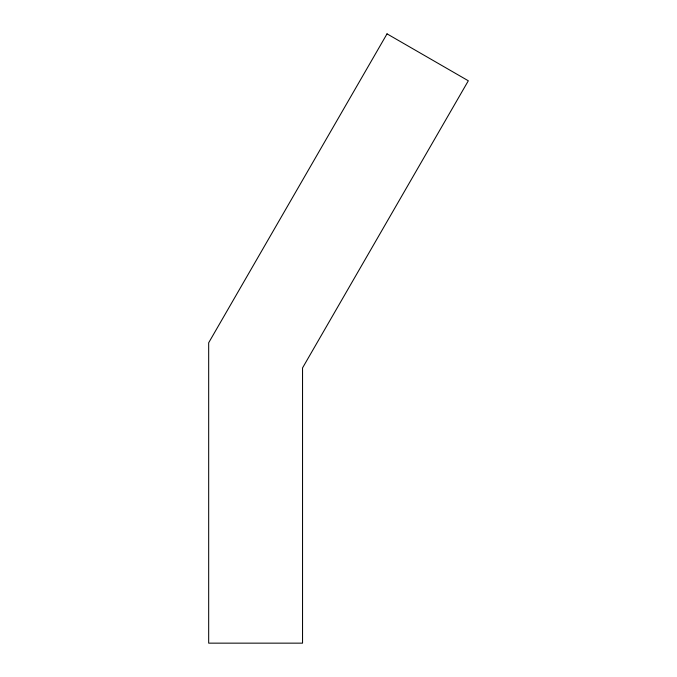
<?xml version="1.0" encoding="UTF-8"?>
<svg xmlns="http://www.w3.org/2000/svg" width="677" height="677" viewBox="0 0 677 677"><rect width="100%" height="100%" fill="white"/><g stroke="black" fill="none" stroke-linecap="round" stroke-linejoin="round"><path stroke-width="1.02" d="M387.032 33.85L208.677 342.765L208.677 643.15L302.543 643.15L302.543 367.916L468.323 80.783L387.032 33.85"/></g></svg>
